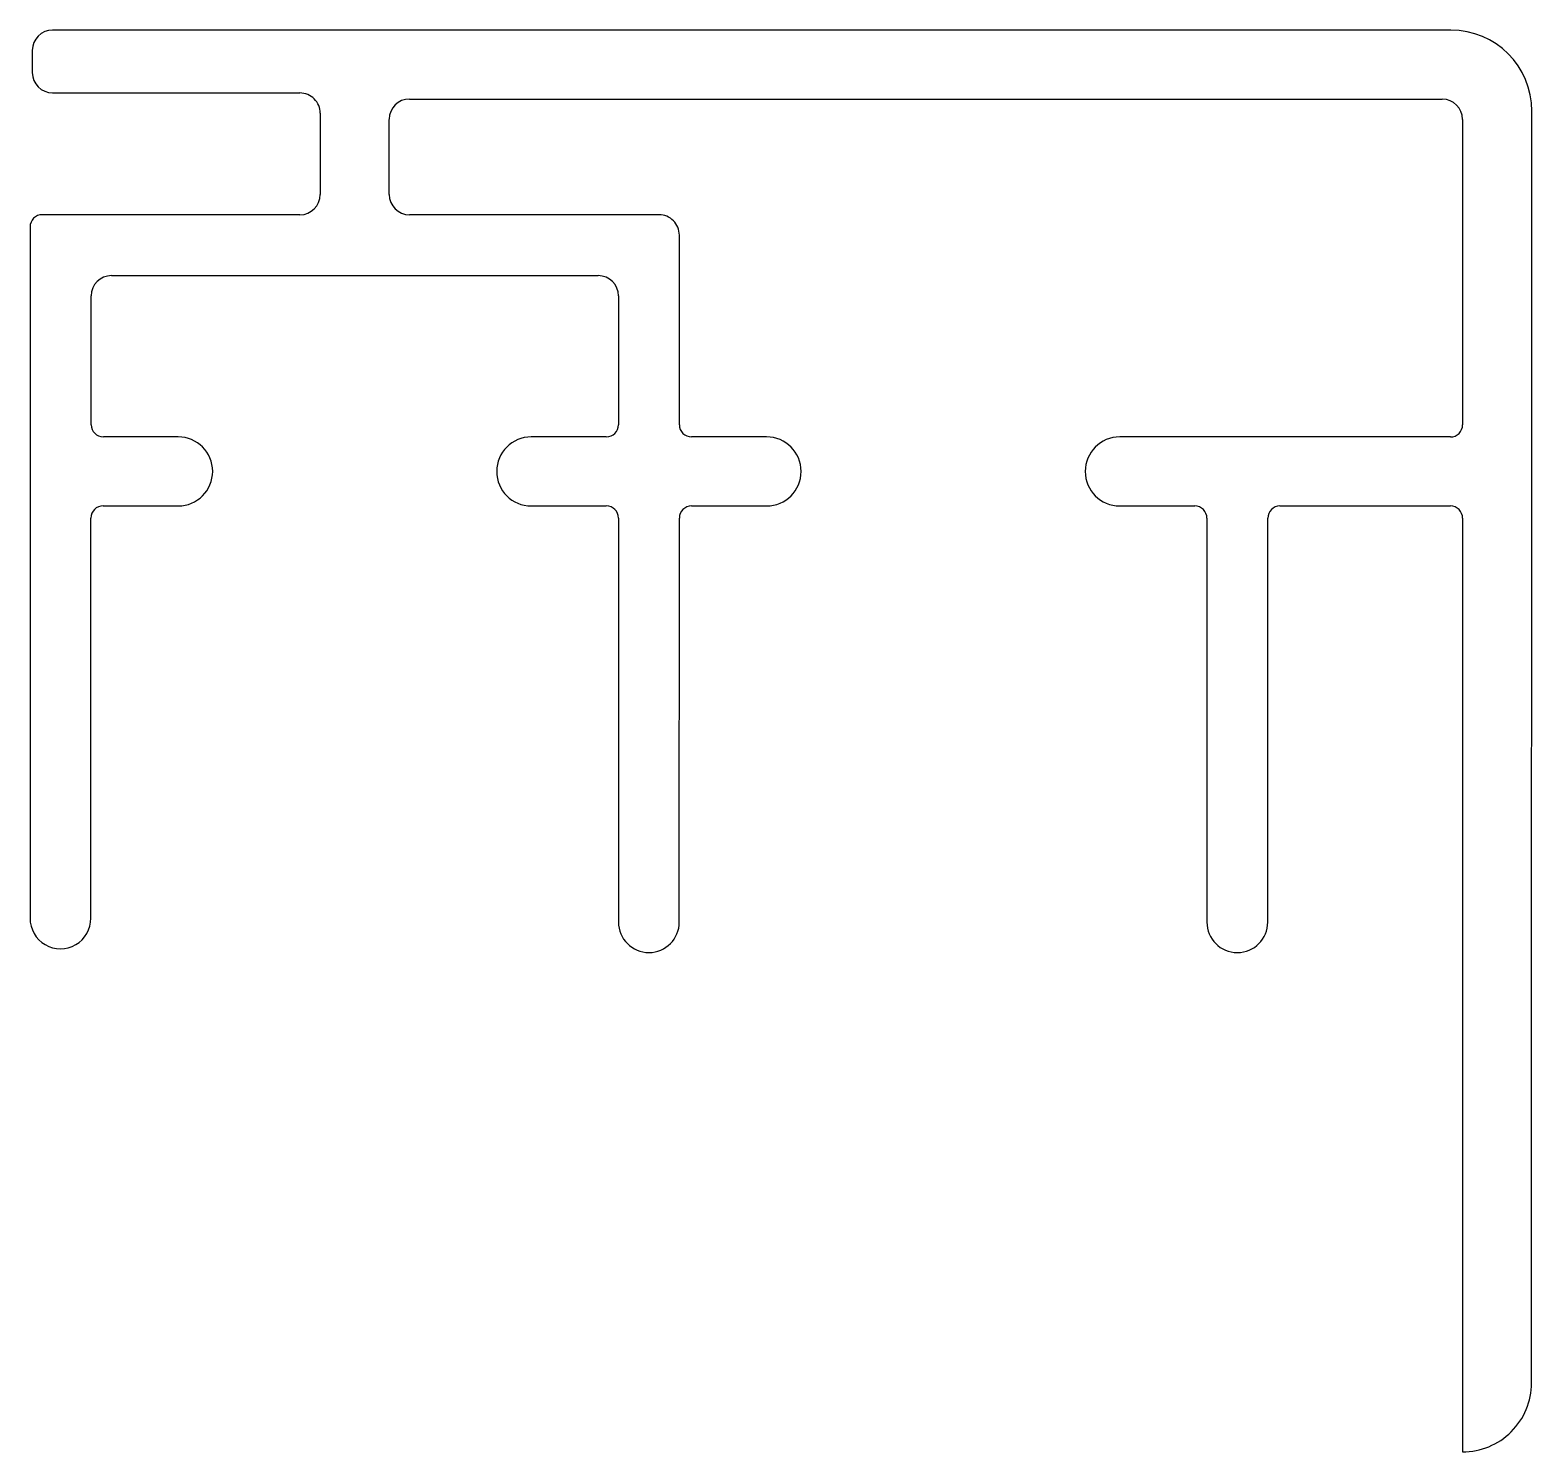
# Model space of a CAD drawing. Extents: x 1321.7 to 1358.7, y 456.2 to 491.2.
import ezdxf

# ---------------------------------------------------------------- set-up
doc = ezdxf.new("R2010")
doc.units = 0
doc.layers.get('0').update_dxf_attribs({"linetype": 'CONTINUOUS'})

msp = doc.modelspace()

# ---------------------------------------------------------------- linework, layer by layer
for p, q in [((1356.661, 491.249), (1322.206, 491.249)), ((1321.706, 490.749), (1321.706, 490.201)), ((1322.206, 489.701), (1328.301, 489.7)), ((1331.001, 489.55), (1356.451, 489.548)), ((1328.801, 489.2), (1328.801, 487.2)), ((1330.501, 487.2), (1330.501, 489.05)), ((1356.951, 489.048), (1356.951, 481.527)), ((1358.649, 457.927), (1358.661, 489.249)), ((1328.301, 486.7), (1321.951, 486.701)), ((1337.151, 486.7), (1331.001, 486.7)), ((1321.651, 486.401), (1321.65, 469.372)), ((1337.651, 481.528), (1337.651, 486.2)), ((1323.657, 485.201), (1335.651, 485.2)), ((1323.157, 481.529), (1323.157, 484.701)), ((1336.151, 484.7), (1336.151, 481.528)), ((1325.301, 481.229), (1323.457, 481.229)), ((1335.851, 481.228), (1334.001, 481.228)), ((1339.801, 481.228), (1337.951, 481.228)), ((1356.651, 481.227), (1348.501, 481.227)), ((1323.451, 479.529), (1325.301, 479.529)), ((1334.001, 479.528), (1335.851, 479.528)), ((1337.951, 479.528), (1339.801, 479.528)), ((1348.501, 479.527), (1350.351, 479.527)), ((1352.451, 479.527), (1356.651, 479.527)), ((1323.15, 469.372), (1323.151, 479.229)), ((1336.151, 479.228), (1336.15, 469.278)), ((1337.65, 469.278), (1337.651, 479.228)), ((1350.651, 479.227), (1350.65, 469.277)), ((1352.15, 469.277), (1352.151, 479.227)), ((1356.951, 479.227), (1356.949, 456.227))]:
    msp.add_line(p, q)
for centre, radius, start, end in [((1322.206, 490.749), 0.5, 90, 180), ((1356.661, 489.249), 2, 359.9965, 89.9965), ((1322.206, 490.201), 0.5, 180, 269.986), ((1328.301, 489.2), 0.5, 359.986, 90), ((1331.001, 489.05), 0.5, 89.986, 179.986), ((1356.451, 489.048), 0.5, 0, 90), ((1328.301, 487.2), 0.5, 270, 359.986), ((1331.001, 487.2), 0.5, 180, 270), ((1321.951, 486.401), 0.3, 89.9966, 179.9965), ((1337.151, 486.2), 0.5, 359.986, 90), ((1323.657, 484.701), 0.5, 90, 179.986), ((1335.651, 484.7), 0.5, 0, 90), ((1323.457, 481.529), 0.3, 179.9907, 269.986), ((1335.851, 481.528), 0.3, 269.9907, 359.986), ((1337.951, 481.528), 0.3, 180.014, 269.986), ((1356.651, 481.527), 0.3, 269.9907, 0.0093), ((1325.301, 480.379), 0.85, 269.9959, 89.9959), ((1334.001, 480.378), 0.85, 89.9959, 269.9959), ((1339.801, 480.378), 0.85, 269.9959, 89.9959), ((1348.501, 480.377), 0.85, 89.9959, 269.9959), ((1323.451, 479.229), 0.3, 89.9907, 179.986), ((1335.851, 479.228), 0.3, 0.014, 89.986), ((1337.951, 479.228), 0.3, 89.9907, 179.986), ((1350.351, 479.227), 0.3, 359.9907, 90.0093), ((1352.451, 479.227), 0.3, 90.014, 180.0093), ((1356.651, 479.227), 0.3, 359.9907, 89.986), ((1322.4, 469.372), 0.75, 179.9965, 359.9965), ((1336.9, 469.278), 0.75, 179.9953, 359.9953), ((1351.4, 469.277), 0.75, 179.9953, 359.9953), ((1356.949, 457.927), 1.7, 269.9934, 359.9942)]:
    msp.add_arc(centre, radius, start, end)

doc.saveas('drawing.dxf')
